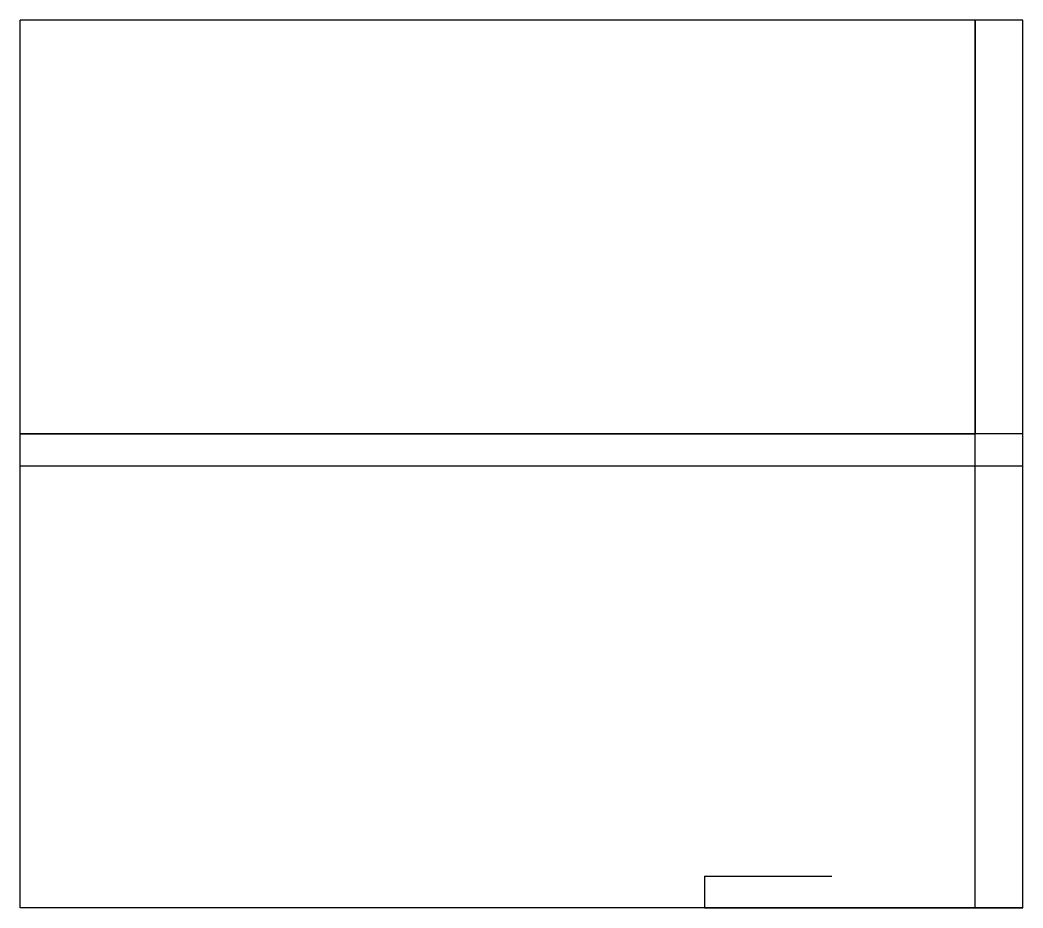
# Model space of a CAD drawing. Extents: x -31.5 to 0, y -13.9 to 14.
import ezdxf

# ---------------------------------------------------------------- set-up
doc = ezdxf.new("R2010")
doc.units = 0
doc.layers.get('0').update_dxf_attribs({"linetype": 'CONTINUOUS'})

msp = doc.modelspace()

# ---------------------------------------------------------------- linework, layer by layer
at = {"linetype": 'CONTINUOUS'}
for p, q in [((-31.5, -13.89), (-31.5, 14)), ((0, 14), (-31.5, 14)), ((-1.5, -13.89), (-1.5, 14)), ((0, 14), (-1.5, 14)), ((-1.5, 14), (-1.5, 1)), ((0, -13.89), (0, 14)), ((0, -13.89), (0, 14)), ((0, 1), (-31.5, 1)), ((-31.5, 1), (-1.5, 1)), ((-31.5, 0), (0, 0)), ((-10, -12.89), (-10, -13.89)), ((-10, -12.89), (-6, -12.89)), ((0, -13.89), (-31.5, -13.89)), ((-10, -13.89), (0, -13.89))]:
    msp.add_line(p, q, dxfattribs=at)

doc.saveas('drawing.dxf')
